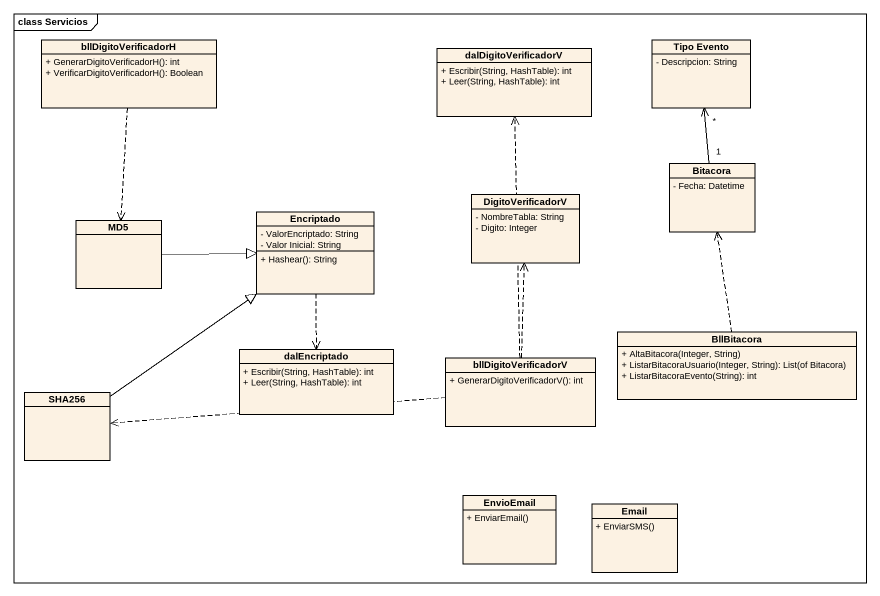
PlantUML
@startuml
mainframe class Servicios
hide circle
hide empty members
skinparam classAttributeIconSize 0
class bllDigitoVerificadorH {
  + GenerarDigitoVerificadorH(): int
  + VerificarDigitoVerificadorH(): Boolean
}
class dalDigitoVerificadorV {
  + Escribir(String, HashTable): int
  + Leer(String, HashTable): int
}
class "Tipo Evento" as Tipo_Evento {
  - Descripcion: String
}
class Bitacora {
  - Fecha: Datetime
}
class Encriptado {
  - ValorEncriptado: String
  - Valor Inicial: String
  + Hashear(): String
}
class DigitoVerificadorV {
  - NombreTabla: String
  - Digito: Integer
}
class MD5
class BllBitacora {
  + AltaBitacora(Integer, String)
  + ListarBitacoraUsuario(Integer, String): List(of Bitacora)
  + ListarBitacoraEvento(String): int
}
class dalEncriptado {
  + Escribir(String, HashTable): int
  + Leer(String, HashTable): int
}
class bllDigitoVerificadorV {
  + GenerarDigitoVerificadorV(): int
}
class SHA256
class EnvioEmail {
  + EnviarEmail()
}
class Email {
  + EnviarSMS()
}
bllDigitoVerificadorH ..> MD5
Bitacora "1" -up-> "*" Tipo_Evento
Encriptado ..> dalEncriptado
MD5 -right-|> Encriptado
BllBitacora .up.> Bitacora
bllDigitoVerificadorV .up.> dalDigitoVerificadorV
bllDigitoVerificadorV .up.> dalDigitoVerificadorV
bllDigitoVerificadorV .up.> DigitoVerificadorV
bllDigitoVerificadorV .up.> DigitoVerificadorV
bllDigitoVerificadorV .left.> SHA256
SHA256 -up-|> Encriptado
@enduml
